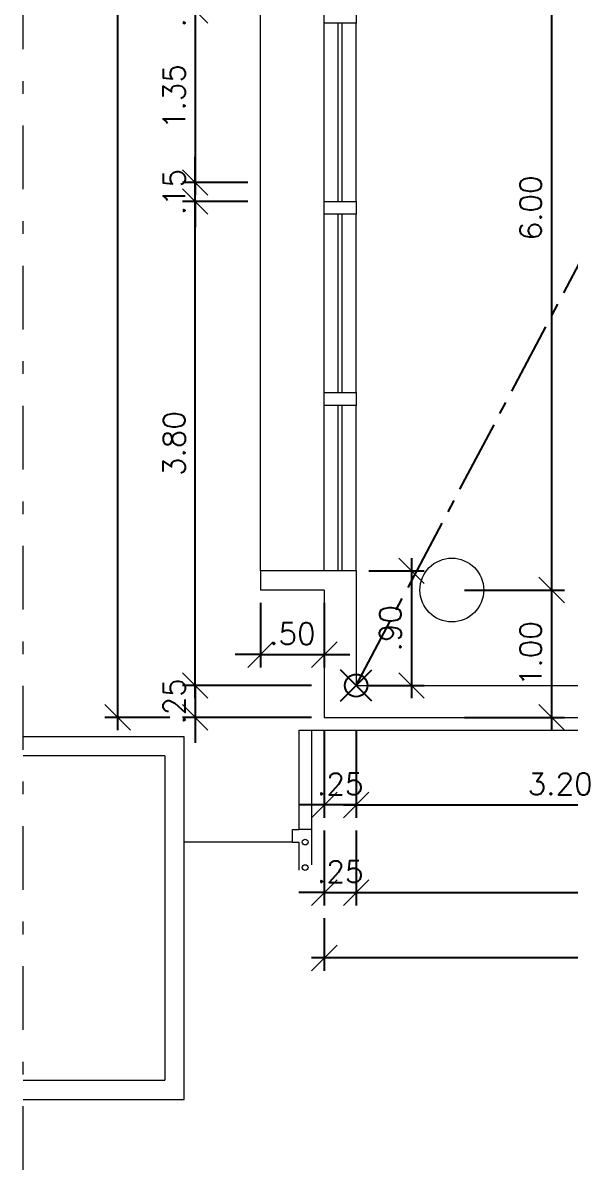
# Model space of a CAD drawing. Header units: millimetres. Extents: x 521 to 1055, y 261 to 520.
# Drawn here: x 698.51 to 702.81, y 370.68 to 379.7 of the extents above; entities that cross this region are included whole.
import ezdxf

# ---------------------------------------------------------------- set-up
doc = ezdxf.new("R2010")
doc.units = ezdxf.units.MM
for name, pattern in [('CENTER2', [28.575, 19.05, -3.175, 3.175, -3.175]), ('CONTINU', [0]), ('DASHDOTX2', [2, 1, -0.5, 0, -0.5])]:
    doc.linetypes.add(name, pattern=pattern)
doc.layers.add('0.1', color=8, linetype='Continuous', lineweight=13)
doc.layers.add('ppci', color=8, linetype='Continuous')
doc.styles.add('ROMANS', font='romans')
doc.dimstyles.new('Fares Eng - 50', dxfattribs={"dimscale": 2, "dimtxt": 0.085, "dimasz": 0.1, "dimexe": 0.05, "dimexo": 0.05, "dimgap": 0.04, "dimtad": 1, "dimzin": 4, "dimdsep": 46, "dimtxsty": 'ROMANS', "dimblk1": 'OBLIQUE', "dimblk2": 'OBLIQUE', "dimsah": 1, "dimcen": 0.05, "dimdle": 0.05, "dimclrd": 8, "dimclre": 8, "dimclrt": 8, "dimaunit": 1, "dimadec": 0, "dimazin": 0, "dimtfac": 1, "dimtix": 1, "dimtmove": 2, "dimatfit": 0, "dimldrblk": 'OPEN90', "dimfxl": 1, "dimtolj": 1, "dimtzin": 0, "dimarcsym": 0})

# ---------------------------------------------------------------- blocks, each defined once
blk = doc.blocks.new('_OBLIQUE')
at = {"color": 0, "linetype": 'ByBlock'}
blk.add_line((-0.5, -0.5), (0.5, 0.5), dxfattribs=at)
blk = doc.blocks.new('*D489')
at = {"layer": '0.1', "color": 8, "linetype": 'CONTINU', "lineweight": -2, "transparency": 16777216}
for p, q in [((701.1264, 374.1465), (701.1264, 373.4588)), ((704.3264, 374.1465), (704.3264, 373.4588)), ((701.0264, 373.5588), (704.4264, 373.5588))]:
    blk.add_line(p, q, dxfattribs=at)
at = {"layer": 'DEFPOINTS', "color": 0, "linetype": 'CONTINU', "lineweight": -2, "transparency": 16777216}
for p in [(701.1264, 374.2465), (704.3264, 374.2465), (704.3264, 373.5588)]:
    blk.add_point(p, dxfattribs=at)
at = {"layer": '0.1', "color": 8, "linetype": 'CONTINU', "lineweight": -2, "transparency": 16777216, "xscale": 0.2, "yscale": 0.2, "zscale": 0.2, "rotation": 180}
blk.add_blockref('_OBLIQUE', (701.1264, 373.5588), dxfattribs=at)
at = {"layer": '0.1', "color": 8, "linetype": 'CONTINU', "lineweight": -2, "transparency": 16777216, "xscale": 0.2, "yscale": 0.2, "zscale": 0.2}
blk.add_blockref('_OBLIQUE', (704.3264, 373.5588), dxfattribs=at)
at = {"layer": '0.1', "color": 8, "linetype": 'CONTINU', "transparency": 16777216, "insert": (702.7264, 373.7238), "char_height": 0.17, "attachment_point": 5, "style": 'ROMANS'}
blk.add_mtext('\\A1;3.20', dxfattribs=at)
blk = doc.blocks.new('_Open90')
at = {"color": 0, "linetype": 'ByBlock', "lineweight": -2}
for p, q in [((-0.5, 0.5), (0, 0)), ((0, 0), (-1, 0)), ((0, 0), (-0.5, -0.5))]:
    blk.add_line(p, q, dxfattribs=at)
blk = doc.blocks.new('*D491')
at = {"layer": '0.1', "color": 8, "linetype": 'CONTINU', "lineweight": -2, "transparency": 16777216}
for p, q in [((700.8764, 374.1465), (700.8764, 373.4588)), ((701.1264, 374.1465), (701.1264, 373.4588)), ((700.8764, 373.5588), (700.6764, 373.5588)), ((701.1264, 373.5588), (700.8764, 373.5588)), ((701.1264, 373.5588), (701.3264, 373.5588))]:
    blk.add_line(p, q, dxfattribs=at)
at = {"layer": 'DEFPOINTS', "color": 0, "linetype": 'CONTINU', "lineweight": -2, "transparency": 16777216}
for p in [(700.8764, 374.2465), (701.1264, 374.2465), (700.8764, 373.5588)]:
    blk.add_point(p, dxfattribs=at)
at = {"layer": '0.1', "color": 8, "linetype": 'CONTINU', "lineweight": -2, "transparency": 16777216, "xscale": 0.2, "yscale": 0.2, "zscale": 0.2}
blk.add_blockref('_OBLIQUE', (700.8764, 373.5588), dxfattribs=at)
at = {"layer": '0.1', "color": 8, "linetype": 'CONTINU', "lineweight": -2, "transparency": 16777216, "xscale": 0.2, "yscale": 0.2, "zscale": 0.2, "rotation": 180}
blk.add_blockref('_OBLIQUE', (701.1264, 373.5588), dxfattribs=at)
at = {"layer": '0.1', "color": 8, "linetype": 'CONTINU', "transparency": 16777216, "insert": (701.0014, 373.7238), "char_height": 0.17, "attachment_point": 5, "style": 'ROMANS'}
blk.add_mtext('\\A1;.25', dxfattribs=at)
blk = doc.blocks.new('*D506')
at = {"layer": '0.1', "color": 8, "linetype": 'CONTINU', "lineweight": -2, "transparency": 16777216}
for p, q in [((701.1264, 373.3588), (701.1264, 372.77)), ((707.4764, 373.3588), (707.4764, 372.77)), ((701.0264, 372.87), (707.5764, 372.87))]:
    blk.add_line(p, q, dxfattribs=at)
at = {"layer": 'DEFPOINTS', "color": 0, "linetype": 'CONTINU', "lineweight": -2, "transparency": 16777216}
for p in [(701.1264, 373.4588), (707.4764, 373.4588), (707.4764, 372.87)]:
    blk.add_point(p, dxfattribs=at)
at = {"layer": '0.1', "color": 8, "linetype": 'CONTINU', "lineweight": -2, "transparency": 16777216, "xscale": 0.2, "yscale": 0.2, "zscale": 0.2, "rotation": 180}
blk.add_blockref('_OBLIQUE', (701.1264, 372.87), dxfattribs=at)
at = {"layer": '0.1', "color": 8, "linetype": 'CONTINU', "lineweight": -2, "transparency": 16777216, "xscale": 0.2, "yscale": 0.2, "zscale": 0.2}
blk.add_blockref('_OBLIQUE', (707.4764, 372.87), dxfattribs=at)
at = {"layer": '0.1', "color": 8, "linetype": 'CONTINU', "transparency": 16777216, "insert": (705.0369, 373.07), "char_height": 0.17, "attachment_point": 5, "style": 'ROMANS'}
blk.add_mtext('\\A1;6.35', dxfattribs=at)
blk = doc.blocks.new('*D507')
at = {"layer": '0.1', "color": 8, "linetype": 'CONTINU', "lineweight": -2, "transparency": 16777216}
for p, q in [((700.8764, 373.3588), (700.8764, 372.77)), ((701.1264, 373.3588), (701.1264, 372.77)), ((700.8764, 372.87), (700.6764, 372.87)), ((700.8764, 372.87), (701.1264, 372.87)), ((701.1264, 372.87), (701.3264, 372.87))]:
    blk.add_line(p, q, dxfattribs=at)
at = {"layer": 'DEFPOINTS', "color": 0, "linetype": 'CONTINU', "lineweight": -2, "transparency": 16777216}
for p in [(700.8764, 373.4588), (701.1264, 373.4588), (701.1264, 372.87)]:
    blk.add_point(p, dxfattribs=at)
at = {"layer": '0.1', "color": 8, "linetype": 'CONTINU', "lineweight": -2, "transparency": 16777216, "xscale": 0.2, "yscale": 0.2, "zscale": 0.2}
blk.add_blockref('_OBLIQUE', (700.8764, 372.87), dxfattribs=at)
at = {"layer": '0.1', "color": 8, "linetype": 'CONTINU', "lineweight": -2, "transparency": 16777216, "xscale": 0.2, "yscale": 0.2, "zscale": 0.2, "rotation": 180}
blk.add_blockref('_OBLIQUE', (701.1264, 372.87), dxfattribs=at)
at = {"layer": '0.1', "color": 8, "linetype": 'CONTINU', "transparency": 16777216, "insert": (701.0014, 373.035), "char_height": 0.17, "attachment_point": 5, "style": 'ROMANS'}
blk.add_mtext('\\A1;.25', dxfattribs=at)
blk = doc.blocks.new('*D586')
at = {"layer": '0.1', "color": 8, "linetype": 'CONTINU', "lineweight": -2, "transparency": 16777216}
for p, q in [((700.8764, 372.67), (700.8764, 372.2574)), ((716.8764, 372.6715), (716.8764, 372.2574)), ((716.9764, 372.3574), (700.7764, 372.3574))]:
    blk.add_line(p, q, dxfattribs=at)
at = {"layer": 'DEFPOINTS', "color": 0, "linetype": 'CONTINU', "lineweight": -2, "transparency": 16777216}
for p in [(700.8764, 372.77), (716.8764, 372.7715), (700.8764, 372.3574)]:
    blk.add_point(p, dxfattribs=at)
at = {"layer": '0.1', "color": 8, "linetype": 'CONTINU', "lineweight": -2, "transparency": 16777216, "xscale": 0.2, "yscale": 0.2, "zscale": 0.2, "rotation": 180}
blk.add_blockref('_OBLIQUE', (700.8764, 372.3574), dxfattribs=at)
at = {"layer": '0.1', "color": 8, "linetype": 'CONTINU', "lineweight": -2, "transparency": 16777216, "xscale": 0.2, "yscale": 0.2, "zscale": 0.2}
blk.add_blockref('_OBLIQUE', (716.8764, 372.3574), dxfattribs=at)
at = {"layer": '0.1', "color": 8, "linetype": 'CONTINU', "transparency": 16777216, "insert": (708.1525, 372.5574), "char_height": 0.17, "attachment_point": 5, "style": 'ROMANS'}
blk.add_mtext('\\A1;16.00', dxfattribs=at)
blk = doc.blocks.new('*D587')
at = {"layer": '0.1', "color": 8, "linetype": 'CONTINU', "lineweight": -2, "transparency": 16777216}
for p, q in [((700.3764, 375.1465), (700.3764, 374.6388)), ((700.8764, 375.1465), (700.8764, 374.6388)), ((700.3764, 374.7388), (700.1764, 374.7388)), ((700.3764, 374.7388), (700.8764, 374.7388)), ((700.8764, 374.7388), (701.0764, 374.7388))]:
    blk.add_line(p, q, dxfattribs=at)
at = {"layer": 'DEFPOINTS', "color": 0, "linetype": 'CONTINU', "lineweight": -2, "transparency": 16777216}
for p in [(700.3764, 375.2465), (700.8764, 375.2465), (700.8764, 374.7388)]:
    blk.add_point(p, dxfattribs=at)
at = {"layer": '0.1', "color": 8, "linetype": 'CONTINU', "lineweight": -2, "transparency": 16777216, "xscale": 0.2, "yscale": 0.2, "zscale": 0.2}
blk.add_blockref('_OBLIQUE', (700.3764, 374.7388), dxfattribs=at)
at = {"layer": '0.1', "color": 8, "linetype": 'CONTINU', "lineweight": -2, "transparency": 16777216, "xscale": 0.2, "yscale": 0.2, "zscale": 0.2, "rotation": 180}
blk.add_blockref('_OBLIQUE', (700.8764, 374.7388), dxfattribs=at)
at = {"layer": '0.1', "color": 8, "linetype": 'CONTINU', "transparency": 16777216, "insert": (700.6264, 374.9038), "char_height": 0.17, "attachment_point": 5, "style": 'ROMANS'}
blk.add_mtext('\\A1;.50', dxfattribs=at)
blk = doc.blocks.new('*D521')
at = {"layer": '0.1', "color": 8, "linetype": 'CONTINU', "lineweight": -2, "transparency": 16777216}
for p, q in [((699.864, 374.4965), (699.864, 374.6965)), ((700.7764, 374.4965), (699.764, 374.4965)), ((699.864, 374.4965), (699.864, 374.2465)), ((700.7764, 374.2465), (699.764, 374.2465)), ((699.864, 374.2465), (699.864, 374.0465))]:
    blk.add_line(p, q, dxfattribs=at)
at = {"layer": 'DEFPOINTS', "color": 0, "linetype": 'CONTINU', "lineweight": -2, "transparency": 16777216}
for p in [(700.8764, 374.4965), (699.864, 374.2465), (700.8764, 374.2465)]:
    blk.add_point(p, dxfattribs=at)
at = {"layer": '0.1', "color": 8, "linetype": 'CONTINU', "lineweight": -2, "transparency": 16777216, "xscale": 0.2, "yscale": 0.2, "zscale": 0.2}
for p, rotation in [((699.864, 374.4965), 270), ((699.864, 374.2465), 90)]:
    blk.add_blockref('_OBLIQUE', p, dxfattribs=dict(at, rotation=rotation))
at = {"layer": '0.1', "color": 8, "linetype": 'CONTINU', "transparency": 16777216, "insert": (699.699, 374.3715), "char_height": 0.17, "attachment_point": 5, "rotation": 90, "style": 'ROMANS'}
blk.add_mtext('\\A1;.25', dxfattribs=at)
blk = doc.blocks.new('*D522')
at = {"layer": '0.1', "color": 8, "linetype": 'CONTINU', "lineweight": -2, "transparency": 16777216}
for p, q in [((699.864, 374.3965), (699.864, 378.3965)), ((700.2764, 378.2965), (699.764, 378.2965)), ((700.7764, 374.4965), (699.764, 374.4965))]:
    blk.add_line(p, q, dxfattribs=at)
at = {"layer": 'DEFPOINTS', "color": 0, "linetype": 'CONTINU', "lineweight": -2, "transparency": 16777216}
for p in [(699.864, 378.2965), (700.3764, 378.2965), (700.8764, 374.4965)]:
    blk.add_point(p, dxfattribs=at)
at = {"layer": '0.1', "color": 8, "linetype": 'CONTINU', "lineweight": -2, "transparency": 16777216, "xscale": 0.2, "yscale": 0.2, "zscale": 0.2}
for p, rotation in [((699.864, 378.2965), 90), ((699.864, 374.4965), 270)]:
    blk.add_blockref('_OBLIQUE', p, dxfattribs=dict(at, rotation=rotation))
at = {"layer": '0.1', "color": 8, "linetype": 'CONTINU', "transparency": 16777216, "insert": (699.699, 376.3965), "char_height": 0.17, "attachment_point": 5, "rotation": 90, "style": 'ROMANS'}
blk.add_mtext('\\A1;3.80', dxfattribs=at)
blk = doc.blocks.new('*D523')
at = {"layer": '0.1', "color": 8, "linetype": 'CONTINU', "lineweight": -2, "transparency": 16777216}
for p, q in [((699.864, 378.4465), (699.864, 378.6465)), ((700.2764, 378.4465), (699.764, 378.4465)), ((699.864, 378.2965), (699.864, 378.4465)), ((700.2764, 378.2965), (699.764, 378.2965)), ((699.864, 378.2965), (699.864, 378.0965))]:
    blk.add_line(p, q, dxfattribs=at)
at = {"layer": 'DEFPOINTS', "color": 0, "linetype": 'CONTINU', "lineweight": -2, "transparency": 16777216}
for p in [(699.864, 378.4465), (700.3764, 378.4465), (700.3764, 378.2965)]:
    blk.add_point(p, dxfattribs=at)
at = {"layer": '0.1', "color": 8, "linetype": 'CONTINU', "lineweight": -2, "transparency": 16777216, "xscale": 0.2, "yscale": 0.2, "zscale": 0.2}
for p, rotation in [((699.864, 378.4465), 270), ((699.864, 378.2965), 90)]:
    blk.add_blockref('_OBLIQUE', p, dxfattribs=dict(at, rotation=rotation))
at = {"layer": '0.1', "color": 8, "linetype": 'CONTINU', "transparency": 16777216, "insert": (699.699, 378.3715), "char_height": 0.17, "attachment_point": 5, "rotation": 90, "style": 'ROMANS'}
blk.add_mtext('\\A1;.15', dxfattribs=at)
blk = doc.blocks.new('*D534')
at = {"layer": '0.1', "color": 8, "linetype": 'CONTINU', "lineweight": -2, "transparency": 16777216}
for p, q in [((699.2563, 374.1465), (699.2563, 424.3465)), ((699.664, 424.2465), (699.1563, 424.2465)), ((699.664, 374.2465), (699.1563, 374.2465))]:
    blk.add_line(p, q, dxfattribs=at)
at = {"layer": 'DEFPOINTS', "color": 0, "linetype": 'CONTINU', "lineweight": -2, "transparency": 16777216}
for p in [(699.2563, 424.2465), (699.764, 424.2465), (699.764, 374.2465)]:
    blk.add_point(p, dxfattribs=at)
at = {"layer": '0.1', "color": 8, "linetype": 'CONTINU', "lineweight": -2, "transparency": 16777216, "xscale": 0.2, "yscale": 0.2, "zscale": 0.2}
for p, rotation in [((699.2563, 424.2465), 90), ((699.2563, 374.2465), 270)]:
    blk.add_blockref('_OBLIQUE', p, dxfattribs=dict(at, rotation=rotation))
at = {"layer": '0.1', "color": 8, "linetype": 'CONTINU', "transparency": 16777216, "insert": (699.0913, 399.2465), "char_height": 0.17, "attachment_point": 5, "rotation": 90, "style": 'ROMANS'}
blk.add_mtext('\\A1;50.00', dxfattribs=at)
blk = doc.blocks.new('*D609')
at = {"layer": '0.1', "color": 8, "linetype": 'CONTINU', "lineweight": -2, "transparency": 16777216}
for p, q in [((702.6593, 381.3465), (702.6593, 375.1465)), ((701.9764, 381.2465), (702.7593, 381.2465)), ((701.9764, 375.2465), (702.7593, 375.2465))]:
    blk.add_line(p, q, dxfattribs=at)
at = {"layer": 'DEFPOINTS', "color": 0, "linetype": 'CONTINU', "lineweight": -2, "transparency": 16777216}
for p in [(701.8764, 381.2465), (701.8764, 375.2465), (702.6593, 375.2465)]:
    blk.add_point(p, dxfattribs=at)
at = {"layer": '0.1', "color": 8, "linetype": 'CONTINU', "lineweight": -2, "transparency": 16777216, "xscale": 0.2, "yscale": 0.2, "zscale": 0.2}
for p, rotation in [((702.6593, 381.2465), 90), ((702.6593, 375.2465), 270)]:
    blk.add_blockref('_OBLIQUE', p, dxfattribs=dict(at, rotation=rotation))
at = {"layer": '0.1', "color": 8, "linetype": 'CONTINU', "transparency": 16777216, "insert": (702.4943, 378.2465), "char_height": 0.17, "attachment_point": 5, "rotation": 90, "style": 'ROMANS'}
blk.add_mtext('\\A1;6.00', dxfattribs=at)
blk = doc.blocks.new('*D610')
at = {"layer": '0.1', "color": 8, "linetype": 'CONTINU', "lineweight": -2, "transparency": 16777216}
for p, q in [((702.6593, 375.3465), (702.6593, 374.1465)), ((701.9764, 375.2465), (702.7593, 375.2465)), ((701.9764, 374.2465), (702.7593, 374.2465))]:
    blk.add_line(p, q, dxfattribs=at)
at = {"layer": 'DEFPOINTS', "color": 0, "linetype": 'CONTINU', "lineweight": -2, "transparency": 16777216}
for p in [(701.8764, 375.2465), (701.8764, 374.2465), (702.6593, 374.2465)]:
    blk.add_point(p, dxfattribs=at)
at = {"layer": '0.1', "color": 8, "linetype": 'CONTINU', "lineweight": -2, "transparency": 16777216, "xscale": 0.2, "yscale": 0.2, "zscale": 0.2}
for p, rotation in [((702.6593, 375.2465), 90), ((702.6593, 374.2465), 270)]:
    blk.add_blockref('_OBLIQUE', p, dxfattribs=dict(at, rotation=rotation))
at = {"layer": '0.1', "color": 8, "linetype": 'CONTINU', "transparency": 16777216, "insert": (702.4943, 374.7465), "char_height": 0.17, "attachment_point": 5, "rotation": 90, "style": 'ROMANS'}
blk.add_mtext('\\A1;1.00', dxfattribs=at)
blk = doc.blocks.new('*D620')
at = {"layer": '0.1', "color": 8, "linetype": 'CONTINU', "lineweight": -2, "transparency": 16777216}
for p, q in [((701.5601, 375.4965), (701.5601, 374.3965)), ((701.2264, 375.3965), (701.6601, 375.3965)), ((701.2264, 374.4965), (701.6601, 374.4965))]:
    blk.add_line(p, q, dxfattribs=at)
at = {"layer": 'DEFPOINTS', "color": 0, "linetype": 'CONTINU', "lineweight": -2, "transparency": 16777216}
for p in [(701.1264, 375.3965), (701.1264, 374.4965), (701.5601, 374.4965)]:
    blk.add_point(p, dxfattribs=at)
at = {"layer": '0.1', "color": 8, "linetype": 'CONTINU', "lineweight": -2, "transparency": 16777216, "xscale": 0.2, "yscale": 0.2, "zscale": 0.2}
for p, rotation in [((701.5601, 375.3965), 90), ((701.5601, 374.4965), 270)]:
    blk.add_blockref('_OBLIQUE', p, dxfattribs=dict(at, rotation=rotation))
at = {"layer": '0.1', "color": 8, "linetype": 'CONTINU', "transparency": 16777216, "insert": (701.3951, 374.9465), "char_height": 0.17, "attachment_point": 5, "rotation": 90, "style": 'ROMANS'}
blk.add_mtext('\\A1;.90', dxfattribs=at)
blk = doc.blocks.new('*D3176')
at = {"layer": '0.1', "color": 8, "linetype": 'CONTINU', "lineweight": -2, "transparency": 16777216}
for p, q in [((699.864, 379.8965), (699.864, 380.0965)), ((700.2764, 379.8965), (699.764, 379.8965)), ((699.864, 379.8965), (699.864, 379.7965)), ((700.2764, 379.7965), (699.764, 379.7965)), ((699.864, 379.7965), (699.864, 379.5965))]:
    blk.add_line(p, q, dxfattribs=at)
at = {"layer": 'DEFPOINTS', "color": 0, "linetype": 'CONTINU', "lineweight": -2, "transparency": 16777216}
for p in [(700.3764, 379.8965), (699.864, 379.7965), (700.3764, 379.7965)]:
    blk.add_point(p, dxfattribs=at)
at = {"layer": '0.1', "color": 8, "linetype": 'CONTINU', "lineweight": -2, "transparency": 16777216, "xscale": 0.2, "yscale": 0.2, "zscale": 0.2}
for p, rotation in [((699.864, 379.8965), 270), ((699.864, 379.7965), 90)]:
    blk.add_blockref('_OBLIQUE', p, dxfattribs=dict(at, rotation=rotation))
at = {"layer": '0.1', "color": 8, "linetype": 'CONTINU', "lineweight": -2, "transparency": 16777216, "insert": (699.699, 379.8465), "char_height": 0.17, "attachment_point": 5, "rotation": 90, "style": 'ROMANS'}
blk.add_mtext('\\A1;.10', dxfattribs=at)
blk = doc.blocks.new('*D3177')
at = {"layer": '0.1', "color": 8, "linetype": 'CONTINU', "lineweight": -2, "transparency": 16777216}
for p, q in [((699.864, 379.8965), (699.864, 378.3465)), ((700.2764, 379.7965), (699.764, 379.7965)), ((700.2764, 378.4465), (699.764, 378.4465))]:
    blk.add_line(p, q, dxfattribs=at)
at = {"layer": 'DEFPOINTS', "color": 0, "linetype": 'CONTINU', "lineweight": -2, "transparency": 16777216}
for p in [(700.3764, 379.7965), (699.864, 378.4465), (700.3764, 378.4465)]:
    blk.add_point(p, dxfattribs=at)
at = {"layer": '0.1', "color": 8, "linetype": 'CONTINU', "lineweight": -2, "transparency": 16777216, "xscale": 0.2, "yscale": 0.2, "zscale": 0.2}
for p, rotation in [((699.864, 379.7965), 90), ((699.864, 378.4465), 270)]:
    blk.add_blockref('_OBLIQUE', p, dxfattribs=dict(at, rotation=rotation))
at = {"layer": '0.1', "color": 8, "linetype": 'CONTINU', "lineweight": -2, "transparency": 16777216, "insert": (699.699, 379.1215), "char_height": 0.17, "attachment_point": 5, "rotation": 90, "style": 'ROMANS'}
blk.add_mtext('\\A1;1.35', dxfattribs=at)

msp = doc.modelspace()

# ---------------------------------------------------------------- linework, layer by layer
at = {"layer": '0.1', "color": 8, "linetype": 'DASHDOTX2', "ltscale": 0.5}
msp.add_line((698.51365, 365.19275), (698.51365, 428.20423), dxfattribs=at)
at = {"layer": '0.1', "color": 8, "linetype": 'CONTINU'}
for p, q in [((700.37637, 375.39649), (700.37637, 423.09649)), ((700.87637, 378.29649), (700.87637, 379.69649)), ((700.98637, 378.29649), (700.98637, 379.69649)), ((701.01637, 378.29649), (701.01637, 379.69649)), ((701.12637, 378.29649), (701.12637, 379.69649)), ((700.87637, 376.79649), (700.87637, 378.19649)), ((700.98637, 376.79649), (700.98637, 378.19649)), ((701.01637, 376.79649), (701.01637, 378.19649)), ((701.12637, 376.79649), (701.12637, 378.19649)), ((700.87637, 375.39649), (700.87637, 376.69649)), ((700.98637, 375.39649), (700.98637, 376.69649)), ((701.01637, 375.39649), (701.01637, 376.69649)), ((701.12637, 375.39649), (701.12637, 376.69649))]:
    msp.add_line(p, q, dxfattribs=at)
at = {"layer": '0.1', "color": 7}
for p, q in [((700.37637, 375.39649), (700.37637, 375.24649)), ((701.12637, 375.39649), (700.37637, 375.39649)), ((701.12637, 375.39649), (701.12637, 374.49649)), ((700.87637, 375.24649), (700.37637, 375.24649)), ((700.87637, 375.24649), (700.87637, 374.24649)), ((701.12637, 374.49649), (704.32637, 374.49649)), ((700.87637, 374.24649), (704.62637, 374.24649))]:
    msp.add_line(p, q, dxfattribs=at)
at = {"layer": '0.1', "color": 8}
for p, q in [((699.77637, 374.09487), (698.51365, 374.09487)), ((699.77637, 371.24649), (699.77637, 374.09487)), ((700.67637, 374.14649), (703.97637, 374.14649)), ((700.67637, 374.14649), (700.67637, 373.3672)), ((700.77637, 374.14649), (700.77637, 373.08791)), ((699.62637, 373.94487), (698.51365, 373.94487)), ((699.62637, 373.94487), (699.62637, 371.39649)), ((700.62637, 373.2672), (700.62637, 373.3672)), ((700.62637, 373.3672), (700.67637, 373.3672)), ((700.77637, 373.3672), (700.67637, 373.3672)), ((700.62637, 373.2672), (699.77637, 373.2672)), ((700.62637, 373.2672), (700.67637, 373.2672)), ((700.67637, 373.2672), (700.67637, 373.04649)), ((698.51365, 371.39649), (699.62637, 371.39649)), ((698.51365, 371.24649), (699.77637, 371.24649))]:
    msp.add_line(p, q, dxfattribs=at)
at = {"layer": '0.1', "color": 8, "linetype": 'CONTINU'}
for points in [[(700.87637, 379.79649), (701.12637, 379.79649), (701.12637, 379.69649), (700.87637, 379.69649)], [(700.87637, 378.29649), (701.12637, 378.29649), (701.12637, 378.19649), (700.87637, 378.19649)], [(700.87637, 376.79649), (701.12637, 376.79649), (701.12637, 376.69649), (700.87637, 376.69649)]]:
    msp.add_lwpolyline(points, close=True, dxfattribs=at)
at = {"layer": '0.1', "color": 7}
msp.add_circle((701.87637, 375.24649), 0.25, dxfattribs=at)
at = {"layer": '0.1', "color": 8}
for centre in [(700.72637, 373.2672), (700.72637, 373.0672)]:
    msp.add_circle(centre, 0.0225, dxfattribs=at)
at = {"layer": 'ppci', "color": 10}
for p, q in [((701.25041, 374.37245), (701.00234, 374.62053)), ((701.00234, 374.37245), (701.25041, 374.62053))]:
    msp.add_line(p, q, dxfattribs=at)
at = {"layer": 'ppci', "color": 10, "linetype": 'CENTER2', "lineweight": -2, "ltscale": 0.03}
msp.add_lwpolyline([(701.12637, 374.49649), (703.58289, 379.14698), (708.13357, 379.45558), (709.40231, 400.52147), (718.06739, 402.38245), (718.58476, 404.43977), (721.16706, 404.66988), (721.33754, 405.09649)], dxfattribs=at)
at = {"layer": 'ppci', "color": 10}
msp.add_circle((701.12637, 374.49649), 0.08771, dxfattribs=at)

# ---------------------------------------------------------------- dimensions: what is measured, and where the dimension line sits
at = {"layer": '0.1', "color": 8, "linetype": 'CONTINU'}
for base, p1, p2, picture, middle in [((699.25632, 424.24649), (699.76402, 374.24649), (699.76402, 424.24649), '*D534', (699.09132, 399.24649)), ((702.65926, 375.24649), (701.87637, 381.24649), (701.87637, 375.24649), '*D609', (702.49426, 378.24649)), ((699.86402, 378.44649), (700.37637, 378.29649), (700.37637, 378.44649), '*D523', (699.69902, 378.37149)), ((699.86402, 378.29649), (700.87637, 374.49649), (700.37637, 378.29649), '*D522', (699.69902, 376.39649)), ((701.56006, 374.49649), (701.12637, 375.39649), (701.12637, 374.49649), '*D620', (701.39506, 374.94649)), ((702.65926, 374.24649), (701.87637, 375.24649), (701.87637, 374.24649), '*D610', (702.49426, 374.74649)), ((699.86402, 374.24649), (700.87637, 374.49649), (700.87637, 374.24649), '*D521', (699.69902, 374.37149))]:
    dim = msp.add_linear_dim(base=base, p1=p1, p2=p2, angle=90, dimstyle='Fares Eng - 50', dxfattribs=at)
    dim.commit()
    dim.dimension.update_dxf_attribs({"geometry": picture, "text_midpoint": middle})
at = {"layer": '0.1', "color": 8, "linetype": 'CONTINU', "lineweight": -2}
for base, p1, p2, picture, middle in [((699.86402, 379.79649), (700.37637, 379.89649), (700.37637, 379.79649), '*D3176', (699.69902, 379.84649)), ((699.86402, 378.44649), (700.37637, 379.79649), (700.37637, 378.44649), '*D3177', (699.69902, 379.12149))]:
    dim = msp.add_linear_dim(base=base, p1=p1, p2=p2, angle=90, dimstyle='Fares Eng - 50', dxfattribs=at)
    dim.commit()
    dim.dimension.update_dxf_attribs({"geometry": picture, "text_midpoint": middle})
at = {"layer": '0.1', "color": 8, "linetype": 'CONTINU'}
for base, p1, p2, picture, middle in [((700.87637, 374.73876), (700.37637, 375.24649), (700.87637, 375.24649), '*D587', (700.62637, 374.90376)), ((700.87637, 373.55885), (701.12637, 374.24649), (700.87637, 374.24649), '*D491', (701.00137, 373.72385)), ((704.32637, 373.55885), (701.12637, 374.24649), (704.32637, 374.24649), '*D489', (702.72637, 373.72385)), ((701.12637, 372.86999), (700.87637, 373.45885), (701.12637, 373.45885), '*D507', (701.00137, 373.03499))]:
    dim = msp.add_linear_dim(base=base, p1=p1, p2=p2, dimstyle='Fares Eng - 50', dxfattribs=at)
    dim.commit()
    dim.dimension.update_dxf_attribs({"geometry": picture, "text_midpoint": middle})
for base, p1, p2, picture, middle in [((707.47637, 372.86999), (701.12637, 373.45885), (707.47637, 373.45885), '*D506', (705.03687, 373.06999)), ((700.87637, 372.35743), (716.87637, 372.77149), (700.87637, 372.76999), '*D586', (708.15252, 372.55743))]:
    dim = msp.add_linear_dim(base=base, p1=p1, p2=p2, dimstyle='Fares Eng - 50', dxfattribs=at)
    dim.commit()
    dim.dimension.update_dxf_attribs({"geometry": picture, "text_midpoint": middle, "dimtype": 160})

doc.saveas('drawing.dxf')
